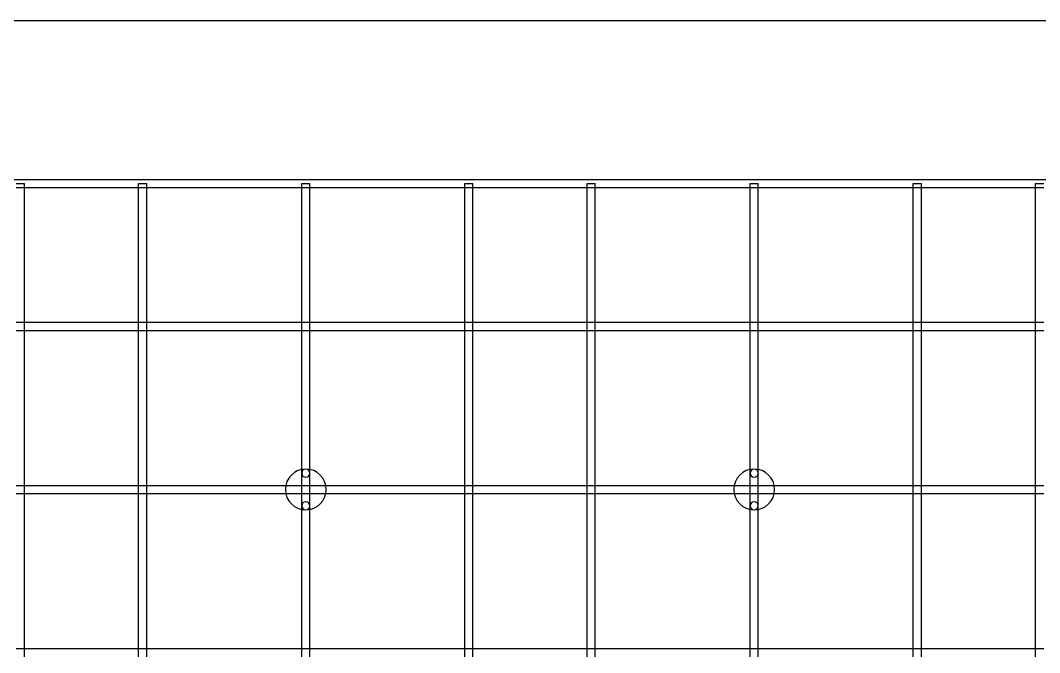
# Model space of a CAD drawing. Header units: millimetres. Extents: x 0 to 500, y 0 to 500.
# Drawn here: x 242.5 to 367.5, y 422.5 to 500 of the extents above; entities that cross this region are included whole.
import ezdxf

# ---------------------------------------------------------------- set-up
doc = ezdxf.new("R2010")
doc.units = ezdxf.units.MM
doc.layers.add('MDF_Model', color=7, linetype='CONTINUOUS')

msp = doc.modelspace()

# ---------------------------------------------------------------- linework, layer by layer
at = {"layer": 'MDF_Model'}
for p, q in [((0, 500, 6), (500, 500, 6)), ((0, 500), (500, 500)), ((0, 500, 6), (500, 500, 6)), ((0, 500), (500, 500)), ((20, 480.5), (480, 480.5)), ((20, 480.5), (480, 480.5)), ((20, 480.5, 1), (480, 480.5, 1)), ((20, 480.5, 1), (480, 480.5, 1)), ((242, 480, 1), (243, 480, 1)), ((242, 480, 1), (243, 480, 1)), ((243, 479.5, 1), (243, 480, 1)), ((243, 479.5, 1), (243, 480, 1)), ((257, 480, 1), (258, 480, 1)), ((257, 479.5, 1), (257, 480, 1)), ((257, 479.5, 1), (257, 480, 1)), ((257, 480, 1), (258, 480, 1)), ((258, 479.5, 1), (258, 480, 1)), ((258, 479.5, 1), (258, 480, 1)), ((277, 480, 1), (278, 480, 1)), ((277, 479.5, 1), (277, 480, 1)), ((277, 479.5, 1), (277, 480, 1)), ((277, 480, 1), (278, 480, 1)), ((278, 479.5, 1), (278, 480, 1)), ((278, 479.5, 1), (278, 480, 1)), ((297, 480, 1), (298, 480, 1)), ((297, 479.5, 1), (297, 480, 1)), ((297, 479.5, 1), (297, 480, 1)), ((297, 480, 1), (298, 480, 1)), ((298, 479.5, 1), (298, 480, 1)), ((298, 479.5, 1), (298, 480, 1)), ((312, 480, 1), (313, 480, 1)), ((312, 479.5, 1), (312, 480, 1)), ((312, 479.5, 1), (312, 480, 1)), ((312, 480, 1), (313, 480, 1)), ((313, 479.5, 1), (313, 480, 1)), ((313, 479.5, 1), (313, 480, 1)), ((332, 480, 1), (333, 480, 1)), ((332, 479.5, 1), (332, 480, 1)), ((332, 479.5, 1), (332, 480, 1)), ((332, 480, 1), (333, 480, 1)), ((333, 479.5, 1), (333, 480, 1)), ((333, 479.5, 1), (333, 480, 1)), ((352, 480, 1), (353, 480, 1)), ((352, 479.5, 1), (352, 480, 1)), ((352, 479.5, 1), (352, 480, 1)), ((352, 480, 1), (353, 480, 1)), ((353, 479.5, 1), (353, 480, 1)), ((353, 479.5, 1), (353, 480, 1)), ((367, 480, 1), (368, 480, 1)), ((367, 479.5, 1), (367, 480, 1)), ((367, 479.5, 1), (367, 480, 1)), ((367, 480, 1), (368, 480, 1)), ((242, 479.5, 1), (243, 479.5, 1)), ((242, 479.5, 1), (243, 479.5, 1)), ((243, 479.5, 1), (257, 479.5, 1)), ((243, 479.5), (257, 479.5)), ((243, 479.5, 1), (257, 479.5, 1)), ((243, 479.5), (243, 479.5, 1)), ((243, 479.5), (257, 479.5)), ((243, 463), (243, 479.5)), ((243, 463, 1), (243, 479.5, 1)), ((243, 479.5), (243, 479.5, 1)), ((243, 463), (243, 479.5)), ((243, 463, 1), (243, 479.5, 1)), ((257, 479.5, 1), (258, 479.5, 1)), ((257, 479.5), (257, 479.5, 1)), ((257, 463, 1), (257, 479.5, 1)), ((257, 479.5, 1), (258, 479.5, 1)), ((257, 463), (257, 479.5)), ((257, 463, 1), (257, 479.5, 1)), ((257, 479.5), (257, 479.5, 1)), ((257, 463), (257, 479.5)), ((258, 479.5, 1), (277, 479.5, 1)), ((258, 479.5), (277, 479.5)), ((258, 479.5, 1), (277, 479.5, 1)), ((258, 479.5), (258, 479.5, 1)), ((258, 463), (258, 479.5)), ((258, 479.5), (277, 479.5)), ((258, 463, 1), (258, 479.5, 1)), ((258, 479.5), (258, 479.5, 1)), ((258, 463), (258, 479.5)), ((258, 463, 1), (258, 479.5, 1)), ((277, 479.5, 1), (278, 479.5, 1)), ((277, 479.5), (277, 479.5, 1)), ((277, 463, 1), (277, 479.5, 1)), ((277, 479.5, 1), (278, 479.5, 1)), ((277, 463), (277, 479.5)), ((277, 463, 1), (277, 479.5, 1)), ((277, 479.5), (277, 479.5, 1)), ((277, 463), (277, 479.5)), ((278, 479.5, 1), (297, 479.5, 1)), ((278, 479.5), (297, 479.5)), ((278, 479.5, 1), (297, 479.5, 1)), ((278, 479.5), (278, 479.5, 1)), ((278, 463), (278, 479.5)), ((278, 479.5), (297, 479.5)), ((278, 463, 1), (278, 479.5, 1)), ((278, 479.5), (278, 479.5, 1)), ((278, 463), (278, 479.5)), ((278, 463, 1), (278, 479.5, 1)), ((297, 479.5, 1), (298, 479.5, 1)), ((297, 479.5), (297, 479.5, 1)), ((297, 463, 1), (297, 479.5, 1)), ((297, 479.5, 1), (298, 479.5, 1)), ((297, 463), (297, 479.5)), ((297, 463, 1), (297, 479.5, 1)), ((297, 479.5), (297, 479.5, 1)), ((297, 463), (297, 479.5)), ((298, 479.5, 1), (312, 479.5, 1)), ((298, 479.5), (312, 479.5)), ((298, 479.5, 1), (312, 479.5, 1)), ((298, 479.5), (298, 479.5, 1)), ((298, 463), (298, 479.5)), ((298, 479.5), (312, 479.5)), ((298, 463, 1), (298, 479.5, 1)), ((298, 479.5), (298, 479.5, 1)), ((298, 463), (298, 479.5)), ((298, 463, 1), (298, 479.5, 1)), ((312, 479.5, 1), (313, 479.5, 1)), ((312, 479.5), (312, 479.5, 1)), ((312, 463, 1), (312, 479.5, 1)), ((312, 479.5, 1), (313, 479.5, 1)), ((312, 463), (312, 479.5)), ((312, 463, 1), (312, 479.5, 1)), ((312, 479.5), (312, 479.5, 1)), ((312, 463), (312, 479.5)), ((313, 479.5, 1), (332, 479.5, 1)), ((313, 479.5), (332, 479.5)), ((313, 479.5, 1), (332, 479.5, 1)), ((313, 479.5), (313, 479.5, 1)), ((313, 463), (313, 479.5)), ((313, 479.5), (332, 479.5)), ((313, 463, 1), (313, 479.5, 1)), ((313, 479.5), (313, 479.5, 1)), ((313, 463), (313, 479.5)), ((313, 463, 1), (313, 479.5, 1)), ((332, 479.5, 1), (333, 479.5, 1)), ((332, 479.5), (332, 479.5, 1)), ((332, 463, 1), (332, 479.5, 1)), ((332, 479.5, 1), (333, 479.5, 1)), ((332, 463), (332, 479.5)), ((332, 463, 1), (332, 479.5, 1)), ((332, 479.5), (332, 479.5, 1)), ((332, 463), (332, 479.5)), ((333, 479.5, 1), (352, 479.5, 1)), ((333, 479.5), (352, 479.5)), ((333, 479.5, 1), (352, 479.5, 1)), ((333, 479.5), (333, 479.5, 1)), ((333, 463), (333, 479.5)), ((333, 479.5), (352, 479.5)), ((333, 463, 1), (333, 479.5, 1)), ((333, 479.5), (333, 479.5, 1)), ((333, 463), (333, 479.5)), ((333, 463, 1), (333, 479.5, 1)), ((352, 479.5, 1), (353, 479.5, 1)), ((352, 479.5), (352, 479.5, 1)), ((352, 463, 1), (352, 479.5, 1)), ((352, 479.5, 1), (353, 479.5, 1)), ((352, 463), (352, 479.5)), ((352, 463, 1), (352, 479.5, 1)), ((352, 479.5), (352, 479.5, 1)), ((352, 463), (352, 479.5)), ((353, 479.5, 1), (367, 479.5, 1)), ((353, 479.5), (367, 479.5)), ((353, 479.5, 1), (367, 479.5, 1)), ((353, 479.5), (353, 479.5, 1)), ((353, 463), (353, 479.5)), ((353, 479.5), (367, 479.5)), ((353, 463, 1), (353, 479.5, 1)), ((353, 479.5), (353, 479.5, 1)), ((353, 463), (353, 479.5)), ((353, 463, 1), (353, 479.5, 1)), ((367, 479.5, 1), (368, 479.5, 1)), ((367, 479.5), (367, 479.5, 1)), ((367, 463, 1), (367, 479.5, 1)), ((367, 479.5, 1), (368, 479.5, 1)), ((367, 463), (367, 479.5)), ((367, 463, 1), (367, 479.5, 1)), ((367, 479.5), (367, 479.5, 1)), ((367, 463), (367, 479.5)), ((242, 463, 1), (243, 463, 1)), ((242, 463, 1), (243, 463, 1)), ((243, 463), (257, 463)), ((243, 463), (243, 463, 1)), ((243, 463), (257, 463)), ((243, 463, 1), (257, 463, 1)), ((243, 463), (243, 463, 1)), ((243, 462, 1), (243, 463, 1)), ((243, 463, 1), (257, 463, 1)), ((243, 462, 1), (243, 463, 1)), ((257, 463, 1), (258, 463, 1)), ((257, 463), (257, 463, 1)), ((257, 462, 1), (257, 463, 1)), ((257, 463, 1), (258, 463, 1)), ((257, 463), (257, 463, 1)), ((257, 462, 1), (257, 463, 1)), ((258, 463), (277, 463)), ((258, 463), (258, 463, 1)), ((258, 463), (277, 463)), ((258, 463, 1), (277, 463, 1)), ((258, 463), (258, 463, 1)), ((258, 462, 1), (258, 463, 1)), ((258, 463, 1), (277, 463, 1)), ((258, 462, 1), (258, 463, 1)), ((277, 463, 1), (278, 463, 1)), ((277, 463), (277, 463, 1)), ((277, 462, 1), (277, 463, 1)), ((277, 463, 1), (278, 463, 1)), ((277, 463), (277, 463, 1)), ((277, 462, 1), (277, 463, 1)), ((278, 463), (297, 463)), ((278, 463), (278, 463, 1)), ((278, 462, 1), (278, 463, 1)), ((278, 463), (297, 463)), ((278, 463, 1), (297, 463, 1)), ((278, 463), (278, 463, 1)), ((278, 463, 1), (297, 463, 1)), ((278, 462, 1), (278, 463, 1)), ((297, 463, 1), (298, 463, 1)), ((297, 463), (297, 463, 1)), ((297, 462, 1), (297, 463, 1)), ((297, 463, 1), (298, 463, 1)), ((297, 463), (297, 463, 1)), ((297, 462, 1), (297, 463, 1)), ((298, 463), (312, 463)), ((298, 463), (298, 463, 1)), ((298, 463), (312, 463)), ((298, 463, 1), (312, 463, 1)), ((298, 463), (298, 463, 1)), ((298, 462, 1), (298, 463, 1)), ((298, 463, 1), (312, 463, 1)), ((298, 462, 1), (298, 463, 1)), ((312, 463, 1), (313, 463, 1)), ((312, 463), (312, 463, 1)), ((312, 462, 1), (312, 463, 1)), ((312, 463, 1), (313, 463, 1)), ((312, 463), (312, 463, 1)), ((312, 462, 1), (312, 463, 1)), ((313, 463), (332, 463)), ((313, 463), (313, 463, 1)), ((313, 463), (332, 463)), ((313, 463, 1), (332, 463, 1)), ((313, 463), (313, 463, 1)), ((313, 462, 1), (313, 463, 1)), ((313, 463, 1), (332, 463, 1)), ((313, 462, 1), (313, 463, 1)), ((332, 463, 1), (333, 463, 1)), ((332, 463), (332, 463, 1)), ((332, 462, 1), (332, 463, 1)), ((332, 463, 1), (333, 463, 1)), ((332, 463), (332, 463, 1)), ((332, 462, 1), (332, 463, 1)), ((333, 463), (352, 463)), ((333, 463), (333, 463, 1)), ((333, 462, 1), (333, 463, 1)), ((333, 463), (352, 463)), ((333, 463, 1), (352, 463, 1)), ((333, 463), (333, 463, 1)), ((333, 463, 1), (352, 463, 1)), ((333, 462, 1), (333, 463, 1)), ((352, 463, 1), (353, 463, 1)), ((352, 463), (352, 463, 1)), ((352, 462, 1), (352, 463, 1)), ((352, 463, 1), (353, 463, 1)), ((352, 463), (352, 463, 1)), ((352, 462, 1), (352, 463, 1)), ((353, 463), (367, 463)), ((353, 463), (353, 463, 1)), ((353, 463), (367, 463)), ((353, 463, 1), (367, 463, 1)), ((353, 463), (353, 463, 1)), ((353, 462, 1), (353, 463, 1)), ((353, 463, 1), (367, 463, 1)), ((353, 462, 1), (353, 463, 1)), ((367, 463, 1), (368, 463, 1)), ((367, 463), (367, 463, 1)), ((367, 462, 1), (367, 463, 1)), ((367, 463, 1), (368, 463, 1)), ((367, 463), (367, 463, 1)), ((367, 462, 1), (367, 463, 1)), ((242, 462, 1), (243, 462, 1)), ((242, 462, 1), (243, 462, 1)), ((243, 462, 1), (257, 462, 1)), ((243, 443, 1), (243, 462, 1)), ((243, 462), (257, 462)), ((243, 462, 1), (257, 462, 1)), ((243, 462), (243, 462, 1)), ((243, 443, 1), (243, 462, 1)), ((243, 462), (243, 462, 1)), ((243, 443), (243, 462)), ((243, 462), (257, 462)), ((243, 443), (243, 462)), ((257, 462, 1), (258, 462, 1)), ((257, 443, 1), (257, 462, 1)), ((257, 462, 1), (258, 462, 1)), ((257, 462), (257, 462, 1)), ((257, 443, 1), (257, 462, 1)), ((257, 462), (257, 462, 1)), ((257, 443), (257, 462)), ((257, 443), (257, 462)), ((258, 462), (277, 462)), ((258, 443), (258, 462)), ((258, 462), (277, 462)), ((258, 462, 1), (277, 462, 1)), ((258, 462), (258, 462, 1)), ((258, 462, 1), (277, 462, 1)), ((258, 443, 1), (258, 462, 1)), ((258, 443, 1), (258, 462, 1)), ((258, 462), (258, 462, 1)), ((258, 443), (258, 462)), ((277, 444.5, 1), (277, 462, 1)), ((277, 462, 1), (278, 462, 1)), ((277, 444.5, 1), (277, 462, 1)), ((277, 462), (277, 462, 1)), ((277, 444.5), (277, 462)), ((277, 462, 1), (278, 462, 1)), ((277, 444.5), (277, 462)), ((277, 462), (277, 462, 1)), ((278, 444.5, 1), (278, 462, 1)), ((278, 444.5, 1), (278, 462, 1)), ((278, 462), (278, 462, 1)), ((278, 444.5), (278, 462)), ((278, 462), (297, 462)), ((278, 444.5), (278, 462)), ((278, 462, 1), (297, 462, 1)), ((278, 462), (297, 462)), ((278, 462, 1), (297, 462, 1)), ((278, 462), (278, 462, 1)), ((297, 462, 1), (298, 462, 1)), ((297, 443), (297, 462)), ((297, 462), (297, 462, 1)), ((297, 443, 1), (297, 462, 1)), ((297, 462, 1), (298, 462, 1)), ((297, 443, 1), (297, 462, 1)), ((297, 462), (297, 462, 1)), ((297, 443), (297, 462)), ((298, 462, 1), (312, 462, 1)), ((298, 443, 1), (298, 462, 1)), ((298, 462), (312, 462)), ((298, 462, 1), (312, 462, 1)), ((298, 462), (298, 462, 1)), ((298, 443, 1), (298, 462, 1)), ((298, 462), (298, 462, 1)), ((298, 443), (298, 462)), ((298, 462), (312, 462)), ((298, 443), (298, 462)), ((312, 462, 1), (313, 462, 1)), ((312, 443, 1), (312, 462, 1)), ((312, 462, 1), (313, 462, 1)), ((312, 462), (312, 462, 1)), ((312, 443, 1), (312, 462, 1)), ((312, 462), (312, 462, 1)), ((312, 443), (312, 462)), ((312, 443), (312, 462)), ((313, 462), (332, 462)), ((313, 443), (313, 462)), ((313, 462), (332, 462)), ((313, 462, 1), (332, 462, 1)), ((313, 462), (313, 462, 1)), ((313, 462, 1), (332, 462, 1)), ((313, 443, 1), (313, 462, 1)), ((313, 443, 1), (313, 462, 1)), ((313, 462), (313, 462, 1)), ((313, 443), (313, 462)), ((332, 444.5, 1), (332, 462, 1)), ((332, 462, 1), (333, 462, 1)), ((332, 444.5, 1), (332, 462, 1)), ((332, 462), (332, 462, 1)), ((332, 444.5), (332, 462)), ((332, 462, 1), (333, 462, 1)), ((332, 444.5), (332, 462)), ((332, 462), (332, 462, 1)), ((333, 444.5, 1), (333, 462, 1)), ((333, 444.5, 1), (333, 462, 1)), ((333, 462), (333, 462, 1)), ((333, 444.5), (333, 462)), ((333, 462), (352, 462)), ((333, 444.5), (333, 462)), ((333, 462, 1), (352, 462, 1)), ((333, 462), (352, 462)), ((333, 462, 1), (352, 462, 1)), ((333, 462), (333, 462, 1)), ((352, 462, 1), (353, 462, 1)), ((352, 443), (352, 462)), ((352, 462), (352, 462, 1)), ((352, 443, 1), (352, 462, 1)), ((352, 462, 1), (353, 462, 1)), ((352, 443, 1), (352, 462, 1)), ((352, 462), (352, 462, 1)), ((352, 443), (352, 462)), ((353, 462, 1), (367, 462, 1)), ((353, 443, 1), (353, 462, 1)), ((353, 462), (367, 462)), ((353, 462, 1), (367, 462, 1)), ((353, 462), (353, 462, 1)), ((353, 443, 1), (353, 462, 1)), ((353, 462), (353, 462, 1)), ((353, 443), (353, 462)), ((353, 462), (367, 462)), ((353, 443), (353, 462)), ((367, 462, 1), (368, 462, 1)), ((367, 443, 1), (367, 462, 1)), ((367, 462, 1), (368, 462, 1)), ((367, 462), (367, 462, 1)), ((367, 443, 1), (367, 462, 1)), ((367, 462), (367, 462, 1)), ((367, 443), (367, 462)), ((367, 443), (367, 462)), ((277.5, 445, 3), (277.5, 445, 6)), ((277.5, 445, 3), (277.5, 445, 6)), ((332.5, 445, 3), (332.5, 445, 6)), ((332.5, 445, 3), (332.5, 445, 6)), ((277, 443, 1), (277, 444.5, 1)), ((277, 443, 1), (277, 444.5, 1)), ((277, 444.5), (277, 444.5, 1)), ((277, 443), (277, 444.5)), ((277, 444.5), (277, 444.5, 1)), ((277, 443), (277, 444.5)), ((278, 444.5, 1), (278, 444.5, 3)), ((278, 444.5, 1), (278, 444.5, 3)), ((278, 443, 1), (278, 444.5, 1)), ((278, 443, 1), (278, 444.5, 1)), ((278, 444.5), (278, 444.5, 1)), ((278, 443), (278, 444.5)), ((278, 444.5), (278, 444.5, 1)), ((278, 443), (278, 444.5)), ((332, 443, 1), (332, 444.5, 1)), ((332, 443, 1), (332, 444.5, 1)), ((332, 444.5), (332, 444.5, 1)), ((332, 443), (332, 444.5)), ((332, 444.5), (332, 444.5, 1)), ((332, 443), (332, 444.5)), ((333, 444.5, 1), (333, 444.5, 3)), ((333, 444.5, 1), (333, 444.5, 3)), ((333, 443, 1), (333, 444.5, 1)), ((333, 443, 1), (333, 444.5, 1)), ((333, 444.5), (333, 444.5, 1)), ((333, 443), (333, 444.5)), ((333, 444.5), (333, 444.5, 1)), ((333, 443), (333, 444.5)), ((242, 443, 1), (243, 443, 1)), ((242, 443, 1), (243, 443, 1)), ((243, 442, 1), (243, 443, 1)), ((243, 443), (243, 443, 1)), ((243, 443, 1), (257, 443, 1)), ((243, 442, 1), (243, 443, 1)), ((243, 443), (257, 443)), ((243, 443), (257, 443)), ((243, 443, 1), (257, 443, 1)), ((243, 443), (243, 443, 1)), ((257, 443, 1), (258, 443, 1)), ((257, 442, 1), (257, 443, 1)), ((257, 443, 1), (258, 443, 1)), ((257, 443), (257, 443, 1)), ((257, 442, 1), (257, 443, 1)), ((257, 443), (257, 443, 1)), ((258, 443, 1), (277, 443, 1)), ((258, 442, 1), (258, 443, 1)), ((258, 443), (277, 443)), ((258, 443), (277, 443)), ((258, 443, 1), (277, 443, 1)), ((258, 443), (258, 443, 1)), ((258, 442, 1), (258, 443, 1)), ((258, 443), (258, 443, 1)), ((277, 443, 1), (278, 443, 1)), ((277, 442, 1), (277, 443, 1)), ((277, 443, 1), (278, 443, 1)), ((277, 443), (277, 443, 1)), ((277, 442, 1), (277, 443, 1)), ((277, 443), (277, 443, 1)), ((278, 442, 1), (278, 443, 1)), ((278, 443), (278, 443, 1)), ((278, 443, 1), (297, 443, 1)), ((278, 442, 1), (278, 443, 1)), ((278, 443), (297, 443)), ((278, 443), (297, 443)), ((278, 443, 1), (297, 443, 1)), ((278, 443), (278, 443, 1)), ((280, 442.5, 3), (280, 442.5, 6)), ((280, 442.5, 3), (280, 442.5, 6)), ((297, 442, 1), (297, 443, 1)), ((297, 443), (297, 443, 1)), ((297, 443, 1), (298, 443, 1)), ((297, 442, 1), (297, 443, 1)), ((297, 443, 1), (298, 443, 1)), ((297, 443), (297, 443, 1)), ((298, 442, 1), (298, 443, 1)), ((298, 443), (298, 443, 1)), ((298, 443, 1), (312, 443, 1)), ((298, 442, 1), (298, 443, 1)), ((298, 443), (312, 443)), ((298, 443), (312, 443)), ((298, 443, 1), (312, 443, 1)), ((298, 443), (298, 443, 1)), ((312, 443, 1), (313, 443, 1)), ((312, 442, 1), (312, 443, 1)), ((312, 443, 1), (313, 443, 1)), ((312, 443), (312, 443, 1)), ((312, 442, 1), (312, 443, 1)), ((312, 443), (312, 443, 1)), ((313, 443, 1), (332, 443, 1)), ((313, 442, 1), (313, 443, 1)), ((313, 443), (332, 443)), ((313, 443), (332, 443)), ((313, 443, 1), (332, 443, 1)), ((313, 443), (313, 443, 1)), ((313, 442, 1), (313, 443, 1)), ((313, 443), (313, 443, 1)), ((332, 443, 1), (333, 443, 1)), ((332, 442, 1), (332, 443, 1)), ((332, 443, 1), (333, 443, 1)), ((332, 443), (332, 443, 1)), ((332, 442, 1), (332, 443, 1)), ((332, 443), (332, 443, 1)), ((333, 442, 1), (333, 443, 1)), ((333, 443), (333, 443, 1)), ((333, 443, 1), (352, 443, 1)), ((333, 442, 1), (333, 443, 1)), ((333, 443), (352, 443)), ((333, 443), (352, 443)), ((333, 443, 1), (352, 443, 1)), ((333, 443), (333, 443, 1)), ((335, 442.5, 3), (335, 442.5, 6)), ((335, 442.5, 3), (335, 442.5, 6)), ((352, 442, 1), (352, 443, 1)), ((352, 443), (352, 443, 1)), ((352, 443, 1), (353, 443, 1)), ((352, 442, 1), (352, 443, 1)), ((352, 443, 1), (353, 443, 1)), ((352, 443), (352, 443, 1)), ((353, 442, 1), (353, 443, 1)), ((353, 443), (353, 443, 1)), ((353, 443, 1), (367, 443, 1)), ((353, 442, 1), (353, 443, 1)), ((353, 443), (367, 443)), ((353, 443), (367, 443)), ((353, 443, 1), (367, 443, 1)), ((353, 443), (353, 443, 1)), ((367, 443, 1), (368, 443, 1)), ((367, 442, 1), (367, 443, 1)), ((367, 443, 1), (368, 443, 1)), ((367, 443), (367, 443, 1)), ((367, 442, 1), (367, 443, 1)), ((367, 443), (367, 443, 1)), ((242, 442, 1), (243, 442, 1)), ((242, 442, 1), (243, 442, 1)), ((243, 423, 1), (243, 442, 1)), ((243, 442, 1), (257, 442, 1)), ((243, 423, 1), (243, 442, 1)), ((243, 442), (243, 442, 1)), ((243, 423), (243, 442)), ((243, 442), (257, 442)), ((243, 442, 1), (257, 442, 1)), ((243, 442), (243, 442, 1)), ((243, 442), (257, 442)), ((243, 423), (243, 442)), ((257, 442, 1), (258, 442, 1)), ((257, 423, 1), (257, 442, 1)), ((257, 442, 1), (258, 442, 1)), ((257, 442), (257, 442, 1)), ((257, 423, 1), (257, 442, 1)), ((257, 442), (257, 442, 1)), ((257, 423), (257, 442)), ((257, 423), (257, 442)), ((258, 442), (277, 442)), ((258, 423), (258, 442)), ((258, 442), (277, 442)), ((258, 442, 1), (277, 442, 1)), ((258, 442), (258, 442, 1)), ((258, 442, 1), (277, 442, 1)), ((258, 423, 1), (258, 442, 1)), ((258, 442), (258, 442, 1)), ((258, 423), (258, 442)), ((258, 423, 1), (258, 442, 1)), ((277, 440.5, 1), (277, 442, 1)), ((277, 442, 1), (278, 442, 1)), ((277, 440.5, 1), (277, 442, 1)), ((277, 442), (277, 442, 1)), ((277, 440.5), (277, 442)), ((277, 442, 1), (278, 442, 1)), ((277, 440.5), (277, 442)), ((277, 442), (277, 442, 1)), ((278, 440.5, 1), (278, 442, 1)), ((278, 440.5, 1), (278, 442, 1)), ((278, 442), (278, 442, 1)), ((278, 440.5), (278, 442)), ((278, 442), (297, 442)), ((278, 440.5), (278, 442)), ((278, 442, 1), (297, 442, 1)), ((278, 442), (297, 442)), ((278, 442, 1), (297, 442, 1)), ((278, 442), (278, 442, 1)), ((297, 423), (297, 442)), ((297, 442), (297, 442, 1)), ((297, 423, 1), (297, 442, 1)), ((297, 442), (297, 442, 1)), ((297, 423), (297, 442)), ((297, 442, 1), (298, 442, 1)), ((297, 423, 1), (297, 442, 1)), ((297, 442, 1), (298, 442, 1)), ((298, 423, 1), (298, 442, 1)), ((298, 442, 1), (312, 442, 1)), ((298, 423, 1), (298, 442, 1)), ((298, 442), (298, 442, 1)), ((298, 423), (298, 442)), ((298, 442), (312, 442)), ((298, 442, 1), (312, 442, 1)), ((298, 442), (298, 442, 1)), ((298, 442), (312, 442)), ((298, 423), (298, 442)), ((312, 442, 1), (313, 442, 1)), ((312, 423, 1), (312, 442, 1)), ((312, 442, 1), (313, 442, 1)), ((312, 442), (312, 442, 1)), ((312, 423, 1), (312, 442, 1)), ((312, 442), (312, 442, 1)), ((312, 423), (312, 442)), ((312, 423), (312, 442)), ((313, 442), (332, 442)), ((313, 423), (313, 442)), ((313, 442), (332, 442)), ((313, 442, 1), (332, 442, 1)), ((313, 442), (313, 442, 1)), ((313, 442, 1), (332, 442, 1)), ((313, 423, 1), (313, 442, 1)), ((313, 442), (313, 442, 1)), ((313, 423), (313, 442)), ((313, 423, 1), (313, 442, 1)), ((332, 440.5, 1), (332, 442, 1)), ((332, 442, 1), (333, 442, 1)), ((332, 440.5, 1), (332, 442, 1)), ((332, 442), (332, 442, 1)), ((332, 440.5), (332, 442)), ((332, 442, 1), (333, 442, 1)), ((332, 440.5), (332, 442)), ((332, 442), (332, 442, 1)), ((333, 440.5, 1), (333, 442, 1)), ((333, 440.5, 1), (333, 442, 1)), ((333, 442), (333, 442, 1)), ((333, 440.5), (333, 442)), ((333, 442), (352, 442)), ((333, 440.5), (333, 442)), ((333, 442, 1), (352, 442, 1)), ((333, 442), (352, 442)), ((333, 442, 1), (352, 442, 1)), ((333, 442), (333, 442, 1)), ((352, 423), (352, 442)), ((352, 442), (352, 442, 1)), ((352, 423, 1), (352, 442, 1)), ((352, 442), (352, 442, 1)), ((352, 423), (352, 442)), ((352, 442, 1), (353, 442, 1)), ((352, 423, 1), (352, 442, 1)), ((352, 442, 1), (353, 442, 1)), ((353, 423, 1), (353, 442, 1)), ((353, 442, 1), (367, 442, 1)), ((353, 423, 1), (353, 442, 1)), ((353, 442), (353, 442, 1)), ((353, 423), (353, 442)), ((353, 442), (367, 442)), ((353, 442, 1), (367, 442, 1)), ((353, 442), (353, 442, 1)), ((353, 442), (367, 442)), ((353, 423), (353, 442)), ((367, 442, 1), (368, 442, 1)), ((367, 423, 1), (367, 442, 1)), ((367, 442, 1), (368, 442, 1)), ((367, 442), (367, 442, 1)), ((367, 423, 1), (367, 442, 1)), ((367, 442), (367, 442, 1)), ((367, 423), (367, 442)), ((367, 423), (367, 442)), ((277, 423, 1), (277, 440.5, 1)), ((277, 423, 1), (277, 440.5, 1)), ((277, 440.5), (277, 440.5, 1)), ((277, 423), (277, 440.5)), ((277, 440.5), (277, 440.5, 1)), ((277, 423), (277, 440.5)), ((277.5, 440, 3), (277.5, 440, 6)), ((277.5, 440, 3), (277.5, 440, 6)), ((278, 440.5, 1), (278, 440.5, 3)), ((278, 440.5, 1), (278, 440.5, 3)), ((278, 423, 1), (278, 440.5, 1)), ((278, 423, 1), (278, 440.5, 1)), ((278, 440.5), (278, 440.5, 1)), ((278, 423), (278, 440.5)), ((278, 440.5), (278, 440.5, 1)), ((278, 423), (278, 440.5)), ((332, 423, 1), (332, 440.5, 1)), ((332, 423, 1), (332, 440.5, 1)), ((332, 440.5), (332, 440.5, 1)), ((332, 423), (332, 440.5)), ((332, 440.5), (332, 440.5, 1)), ((332, 423), (332, 440.5)), ((332.5, 440, 3), (332.5, 440, 6)), ((332.5, 440, 3), (332.5, 440, 6)), ((333, 440.5, 1), (333, 440.5, 3)), ((333, 440.5, 1), (333, 440.5, 3)), ((333, 423, 1), (333, 440.5, 1)), ((333, 423, 1), (333, 440.5, 1)), ((333, 440.5), (333, 440.5, 1)), ((333, 423), (333, 440.5)), ((333, 440.5), (333, 440.5, 1)), ((333, 423), (333, 440.5)), ((242, 423, 1), (243, 423, 1)), ((242, 423, 1), (243, 423, 1)), ((243, 422, 1), (243, 423, 1)), ((243, 423, 1), (257, 423, 1)), ((243, 422, 1), (243, 423, 1)), ((243, 423), (243, 423, 1)), ((243, 423), (257, 423)), ((243, 423, 1), (257, 423, 1)), ((243, 423), (243, 423, 1)), ((243, 423), (257, 423)), ((257, 422, 1), (257, 423, 1)), ((257, 423, 1), (258, 423, 1)), ((257, 422, 1), (257, 423, 1)), ((257, 423, 1), (258, 423, 1)), ((257, 423), (257, 423, 1)), ((257, 423), (257, 423, 1)), ((258, 423), (277, 423)), ((258, 423), (277, 423)), ((258, 423, 1), (277, 423, 1)), ((258, 423), (258, 423, 1)), ((258, 423, 1), (277, 423, 1)), ((258, 422, 1), (258, 423, 1)), ((258, 423), (258, 423, 1)), ((258, 422, 1), (258, 423, 1)), ((277, 423, 1), (278, 423, 1)), ((277, 423), (277, 423, 1)), ((277, 422, 1), (277, 423, 1)), ((277, 423, 1), (278, 423, 1)), ((277, 423), (277, 423, 1)), ((277, 422, 1), (277, 423, 1)), ((278, 423), (278, 423, 1)), ((278, 422, 1), (278, 423, 1)), ((278, 423), (297, 423)), ((278, 423), (297, 423)), ((278, 423, 1), (297, 423, 1)), ((278, 423), (278, 423, 1)), ((278, 423, 1), (297, 423, 1)), ((278, 422, 1), (278, 423, 1)), ((297, 423), (297, 423, 1)), ((297, 422, 1), (297, 423, 1)), ((297, 423), (297, 423, 1)), ((297, 422, 1), (297, 423, 1)), ((297, 423, 1), (298, 423, 1)), ((297, 423, 1), (298, 423, 1)), ((298, 422, 1), (298, 423, 1)), ((298, 423, 1), (312, 423, 1)), ((298, 422, 1), (298, 423, 1)), ((298, 423), (298, 423, 1)), ((298, 423), (312, 423)), ((298, 423, 1), (312, 423, 1)), ((298, 423), (298, 423, 1)), ((298, 423), (312, 423)), ((312, 422, 1), (312, 423, 1)), ((312, 423, 1), (313, 423, 1)), ((312, 422, 1), (312, 423, 1)), ((312, 423, 1), (313, 423, 1)), ((312, 423), (312, 423, 1)), ((312, 423), (312, 423, 1)), ((313, 423), (332, 423)), ((313, 423), (332, 423)), ((313, 423, 1), (332, 423, 1)), ((313, 423), (313, 423, 1)), ((313, 423, 1), (332, 423, 1)), ((313, 422, 1), (313, 423, 1)), ((313, 423), (313, 423, 1)), ((313, 422, 1), (313, 423, 1)), ((332, 423, 1), (333, 423, 1)), ((332, 423), (332, 423, 1)), ((332, 422, 1), (332, 423, 1)), ((332, 423, 1), (333, 423, 1)), ((332, 423), (332, 423, 1)), ((332, 422, 1), (332, 423, 1)), ((333, 423), (333, 423, 1)), ((333, 422, 1), (333, 423, 1)), ((333, 423), (352, 423)), ((333, 423), (352, 423)), ((333, 423, 1), (352, 423, 1)), ((333, 423), (333, 423, 1)), ((333, 423, 1), (352, 423, 1)), ((333, 422, 1), (333, 423, 1)), ((352, 423), (352, 423, 1)), ((352, 422, 1), (352, 423, 1)), ((352, 423), (352, 423, 1)), ((352, 422, 1), (352, 423, 1)), ((352, 423, 1), (353, 423, 1)), ((352, 423, 1), (353, 423, 1)), ((353, 422, 1), (353, 423, 1)), ((353, 423, 1), (367, 423, 1)), ((353, 422, 1), (353, 423, 1)), ((353, 423), (353, 423, 1)), ((353, 423), (367, 423)), ((353, 423, 1), (367, 423, 1)), ((353, 423), (353, 423, 1)), ((353, 423), (367, 423)), ((367, 422, 1), (367, 423, 1)), ((367, 423, 1), (368, 423, 1)), ((367, 422, 1), (367, 423, 1)), ((367, 423, 1), (368, 423, 1)), ((367, 423), (367, 423, 1)), ((367, 423), (367, 423, 1))]:
    msp.add_line(p, q, dxfattribs=at)
for centre, radius, start, end in [((277.5, 442.5, 6), 2.5, 90, -90), ((277.5, 442.5, 3), 2.5, 90, -90), ((277.5, 442.5, 6), 2.5, 90, -90), ((277.5, 442.5, 3), 2.5, 90, -90), ((277.5, 444.5, 3), 0.5, 90, 0), ((277.5, 444.5, 1), 0.5, 0, 180), ((277.5, 444.5, 3), 0.5, 90, 0), ((277.5, 444.5, 1), 0.5, 0, 180), ((277.5, 442.5, 6), 2.5, 0, 90), ((277.5, 442.5, 6), 2.5, 0, 90), ((277.5, 442.5, 3), 2.5, 0, 90), ((277.5, 442.5, 3), 2.5, 0, 90), ((277.5, 444.5, 3), 0.5, 0, 90), ((277.5, 444.5, 3), 0.5, 0, 90), ((332.5, 442.5, 6), 2.5, 90, -90), ((332.5, 442.5, 3), 2.5, 90, -90), ((332.5, 442.5, 6), 2.5, 90, -90), ((332.5, 442.5, 3), 2.5, 90, -90), ((332.5, 444.5, 3), 0.5, 90, 0), ((332.5, 444.5, 1), 0.5, 0, 180), ((332.5, 444.5, 3), 0.5, 90, 0), ((332.5, 444.5, 1), 0.5, 0, 180), ((332.5, 442.5, 6), 2.5, 0, 90), ((332.5, 442.5, 6), 2.5, 0, 90), ((332.5, 442.5, 3), 2.5, 0, 90), ((332.5, 442.5, 3), 2.5, 0, 90), ((332.5, 444.5, 3), 0.5, 0, 90), ((332.5, 444.5, 3), 0.5, 0, 90), ((277.5, 444.5, 1), 0.5, 180, 0), ((277.5, 444.5, 1), 0.5, 180, 0), ((332.5, 444.5, 1), 0.5, 180, 0), ((332.5, 444.5, 1), 0.5, 180, 0), ((277.5, 442.5, 6), 2.5, -90, 0), ((277.5, 442.5, 3), 2.5, -90, 0), ((277.5, 442.5, 6), 2.5, -90, 0), ((277.5, 442.5, 3), 2.5, -90, 0), ((332.5, 442.5, 6), 2.5, -90, 0), ((332.5, 442.5, 3), 2.5, -90, 0), ((332.5, 442.5, 6), 2.5, -90, 0), ((332.5, 442.5, 3), 2.5, -90, 0), ((277.5, 440.5, 3), 0.5, 0, -90), ((277.5, 440.5, 1), 0.5, 0, 180), ((277.5, 440.5, 3), 0.5, 0, -90), ((277.5, 440.5, 1), 0.5, 0, 180), ((277.5, 440.5, 1), 0.5, 180, 0), ((277.5, 440.5, 1), 0.5, 180, 0), ((277.5, 440.5, 3), 0.5, -90, 0), ((277.5, 440.5, 3), 0.5, -90, 0), ((332.5, 440.5, 3), 0.5, 0, -90), ((332.5, 440.5, 1), 0.5, 0, 180), ((332.5, 440.5, 3), 0.5, 0, -90), ((332.5, 440.5, 1), 0.5, 0, 180), ((332.5, 440.5, 1), 0.5, 180, 0), ((332.5, 440.5, 1), 0.5, 180, 0), ((332.5, 440.5, 3), 0.5, -90, 0), ((332.5, 440.5, 3), 0.5, -90, 0)]:
    msp.add_arc(centre, radius, start, end, dxfattribs=at)

doc.saveas('drawing.dxf')
